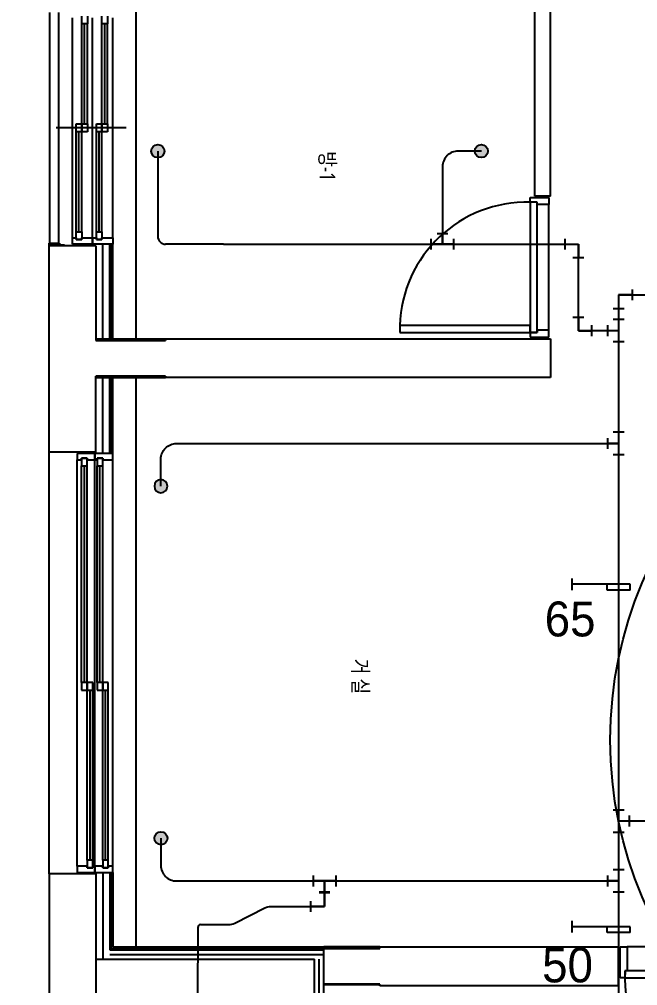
# Model space of a CAD drawing. Header units: millimetres. Extents: x 238075 to 303070, y -258150 to -205841.
# Drawn here: x 244360 to 248345, y -238711 to -232482 of the extents above; entities that cross this region are included whole.
import ezdxf
from ezdxf.enums import TextEntityAlignment as Align

# ---------------------------------------------------------------- set-up
doc = ezdxf.new("R2010")
doc.units = ezdxf.units.MM
doc.header["$LTSCALE"] = 200
for name, color, linetype in [('-소화(SP가지관)', 3, 'Continuous'), ('-소화(SP헤드하향)', 2, 'Continuous'), ('L4', 4, 'Continuous'), ('SP 후렉시블', 7, 'Continuous'), ('TEX', 3, 'Continuous'), ('아파트', 253, 'Continuous'), ('헤드반경1', 1, 'Continuous')]:
    doc.layers.add(name, color=color, linetype=linetype)
doc.styles.add('돋움', font='Dotum.ttf')
doc.styles.add('맑은고딕', font='malgun.ttf', dxfattribs={"width": 0.8})
doc.linetypes.add('BATTING', pattern='A,0.0001,-0.1,[134,ltypeshp.shx,S=0.1,R=0,X=-0.1,Y=0],-0.2,[134,ltypeshp.shx,S=0.1,R=180,X=0.1,Y=0],-0.1', length=0.4001)

# ---------------------------------------------------------------- blocks, each defined once
blk = doc.blocks.new('A$C39172136')
at = {"layer": '-소화(SP헤드하향)'}
blk.add_hatch(color=0, dxfattribs=at).paths.add_polyline_path([(0, -42, -1), (0, 42, -1)])
at = {"layer": '-소화(SP헤드하향)', "color": 0}
blk.add_circle((0, 0), 42, dxfattribs=at)
blk = doc.blocks.new('A$C78BA73EA')
for p, q in [((0.5, 5), (0.5, 0)), ((1, 5), (0.5, 5)), ((1, 5), (1, 3)), ((1, 3), (0.5, 3)), ((1, 0), (0, 0))]:
    blk.add_line(p, q)
blk = doc.blocks.new('A$C1978247E')
at = {"color": 0}
for p, q in [((-45.1, 90), (45.1, 90)), ((0, 0), (0, 90)), ((-93.8, -45.1), (-93.8, 45.1)), ((93.8, 0), (-93.8, 0)), ((93.8, -45.1), (93.8, 45.1))]:
    blk.add_line(p, q, dxfattribs=at)
blk = doc.blocks.new('A$C221D5E5E')
at = {"layer": '헤드반경1'}
blk.add_circle((0, 0), 2600, dxfattribs=at)
blk = doc.blocks.new('A$C476E3A35')
at = {"color": 0}
for p, q in [((112.5, 0), (0, 0)), ((0, 0), (0, -113.2)), ((112.5, 45.1), (112.5, -45.1)), ((-45.1, -113.2), (45.1, -113.2))]:
    blk.add_line(p, q, dxfattribs=at)

msp = doc.modelspace()

# ---------------------------------------------------------------- linework, layer by layer
at = {"layer": '-소화(SP가지관)', "color": 6}
for p, q in [((247087.6, -233774.1, 54985.4), (247087.6, -233931.3, 54985.4)), ((245675.6, -233931.3, 54985.4), (247963.1, -233931.3, 54985.4)), ((247963.1, -234489.2, 54985.4), (247963.1, -233931.3, 54985.4)), ((248222.6, -234489.2, 54985.4), (247963.1, -234489.2, 54985.4)), ((245469.6, -235216.3, 54985.4), (248222.6, -235216.3, 54985.4)), ((245721.6, -238036.3, 54985.4), (248222.6, -238036.3, 54985.4)), ((246327.3, -238200.3, 54985.4), (246327.3, -238036.3, 54985.4)), ((246149.8, -238200.3, 54985.4), (246327.3, -238200.3, 54985.4))]:
    msp.add_line(p, q, dxfattribs=at)
at = {"layer": '-소화(SP가지관)', "color": 2, "ltscale": 0.25}
for q in [(248222.6, -241376.2, 54985.4), (250912.6, -234257.7, 54985.4)]:
    msp.add_line((248222.6, -234257.7, 54985.4), q, dxfattribs=at)
at = {"layer": '-소화(SP가지관)', "ltscale": 2}
msp.add_line((248294.6, -237649.3, 54985.4), (248683.7, -237649.3, 54985.4), dxfattribs=at)
for p, q in [((245252.6, -233331.3, 54985.4), (245252.6, -233881.3, 54985.4)), ((245675.6, -233931.3, 54985.4), (245302.6, -233931.3, 54985.4))]:
    msp.add_line(p, q)
at = {"color": 3}
msp.add_line((245509.7, -238335.8, 54985.4), (245509.4, -238794.1, 54985.4), dxfattribs=at)
msp.add_arc((245302.6, -233881.3, 54985.4), 50, 180, 270)
msp.add_arc((245537.3, -238343.1, 54985.4), 28.6, 109.65326, 165.17034, dxfattribs=at)
at = {"layer": 'L4'}
for p, q in [((247782.6, -233621.2), (247782.6, -232021.2)), ((245112.6, -234541.2), (245112.6, -232121.2)), ((247682.6, -233621.2), (247682.6, -232121.2)), ((244555.6, -233924.2), (244555.6, -232438.2)), ((244615.6, -233924.2), (244615.6, -232438.2)), ((247652.6, -233661.2), (247652.6, -233631.2)), ((247652.6, -233631.2), (247772.6, -233631.2)), ((247697.6, -233661.2), (247652.6, -233661.2)), ((247652.6, -233661.2), (247652.6, -234501.2)), ((247697.6, -233661.2), (247652.6, -233661.2)), ((247782.6, -233621.2), (247682.6, -233621.2)), ((247697.6, -234501.2), (247697.6, -233661.2)), ((247697.6, -233676.2), (247697.6, -233661.2)), ((247772.6, -233631.2), (247772.6, -233676.2)), ((247772.6, -233676.2), (247697.6, -233676.2)), ((247772.6, -234486.2), (247772.6, -233676.2)), ((244552.6, -233936.2), (244552.6, -233924.2)), ((244552.6, -233924.2), (244618.6, -233924.2)), ((244618.6, -233936.2), (244552.6, -233936.2)), ((244552.6, -233941.2), (244552.6, -233936.2)), ((244552.6, -233936.2), (244650.6, -233936.2)), ((244852.6, -233941.2, 54985.4), (244552.6, -233941.2, 54985.4)), ((244552.6, -235271.2, 54985.4), (244552.6, -233941.2, 54985.4)), ((244650.6, -233941.2), (244552.6, -233941.2)), ((244618.6, -233924.2), (244618.6, -233936.2)), ((244650.6, -233936.2), (244650.6, -233941.2)), ((244852.6, -233941.2, 54985.4), (244852.6, -234551.2, 54985.4)), ((244897.6, -234541.2), (244897.6, -233931.2)), ((244942.6, -234541.2), (244942.6, -233931.2)), ((244952.6, -234541.2), (244952.6, -233931.2)), ((244962.6, -234541.2), (244962.6, -233931.2)), ((247652.6, -234456.2), (246812.6, -234456.2)), ((246812.6, -234456.2), (246812.6, -234501.2)), ((247652.6, -234501.2), (247652.6, -234456.2)), ((246812.6, -234501.2), (247652.6, -234501.2)), ((247652.6, -234501.2), (247697.6, -234501.2)), ((247652.6, -234501.2), (247652.6, -234531.2)), ((247697.6, -234501.2), (247652.6, -234501.2)), ((247652.6, -234531.2), (247772.6, -234531.2)), ((247772.6, -234486.2), (247697.6, -234486.2)), ((247697.6, -234486.2), (247697.6, -234501.2)), ((247772.6, -234531.2), (247772.6, -234486.2)), ((244852.6, -234541.2), (245302.6, -234541.2)), ((244852.6, -234546.2), (245302.6, -234546.2)), ((244852.6, -234551.2, 54985.4), (245302.6, -234551.2, 54985.4)), ((245302.6, -234541.2, 54985.4), (247782.6, -234541.2, 54985.4)), ((245302.6, -234541.2, 54985.4), (245302.6, -234551.2, 54985.4)), ((247782.6, -234541.2, 54985.4), (247782.6, -234791.2, 54985.4)), ((245302.6, -234781.2, 54985.4), (244852.6, -234781.2, 54985.4)), ((244852.6, -235271.2, 54985.4), (244852.6, -234781.2, 54985.4)), ((244852.6, -234786.2), (245302.6, -234786.2)), ((245302.6, -234781.2, 54985.4), (245302.6, -234791.2, 54985.4)), ((244852.6, -234791.2), (245302.6, -234791.2)), ((244897.6, -235281.2), (244897.6, -234791.2)), ((244942.6, -235281.2), (244942.6, -234791.2)), ((244952.6, -235281.2), (244952.6, -234791.2)), ((244962.6, -235281.2), (244962.6, -234791.2)), ((245112.6, -238461.2), (245112.6, -234791.2)), ((247782.6, -234791.2, 54985.4), (245302.6, -234791.2, 54985.4)), ((244552.6, -237991.2), (244552.6, -235271.2)), ((244852.6, -235271.2, 54985.4), (244552.6, -235271.2, 54985.4)), ((244847.6, -235281.2), (244732.6, -235281.2)), ((244732.6, -235281.2), (244732.6, -235321.2)), ((244847.6, -235321.2), (244847.6, -235281.2)), ((244962.6, -235281.2), (244847.6, -235281.2)), ((244847.6, -235281.2), (244847.6, -235321.2)), ((244962.6, -235321.2), (244962.6, -235281.2)), ((244732.6, -237941.2), (244732.6, -235321.2)), ((244732.6, -235321.2), (244761.6, -235321.2)), ((244761.6, -235321.2), (244761.6, -235311.2)), ((244761.6, -235311.2), (244797.6, -235311.2)), ((244761.6, -235311.2), (244761.6, -235361.2)), ((244797.6, -235311.2), (244761.6, -235311.2)), ((244797.6, -235311.2), (244797.6, -235321.2)), ((244797.6, -235361.2), (244797.6, -235311.2)), ((244797.6, -235321.2), (244847.6, -235321.2)), ((244847.6, -237941.2), (244847.6, -235321.2)), ((244847.6, -235321.2), (244861.6, -235321.2)), ((244861.6, -235321.2), (244861.6, -235311.2)), ((244861.6, -235311.2), (244897.6, -235311.2)), ((244861.6, -235311.2), (244861.6, -235361.2)), ((244897.6, -235311.2), (244861.6, -235311.2)), ((244897.6, -235311.2), (244897.6, -235321.2)), ((244897.6, -235361.2), (244897.6, -235311.2)), ((244897.6, -235321.2), (244962.6, -235321.2)), ((244962.6, -237941.2), (244962.6, -235321.2)), ((244761.6, -236756.2), (244761.6, -235361.2)), ((244761.6, -235361.2), (244797.6, -235361.2)), ((244779.6, -236756.2), (244779.6, -235361.2)), ((244797.6, -236756.2), (244797.6, -235361.2)), ((244861.6, -236756.2), (244861.6, -235361.2)), ((244861.6, -235361.2), (244897.6, -235361.2)), ((244879.6, -236756.2), (244879.6, -235361.2)), ((244897.6, -236756.2), (244897.6, -235361.2)), ((244797.6, -236756.2), (244761.6, -236756.2)), ((244761.6, -236756.2), (244761.6, -236806.2)), ((244797.6, -236806.2), (244797.6, -236756.2)), ((244833.6, -236756.2), (244797.6, -236756.2)), ((244797.6, -236756.2), (244797.6, -236806.2)), ((244833.6, -236806.2), (244833.6, -236756.2)), ((244897.6, -236756.2), (244861.6, -236756.2)), ((244861.6, -236756.2), (244861.6, -236806.2)), ((244897.6, -236806.2), (244897.6, -236756.2)), ((244933.6, -236756.2), (244897.6, -236756.2)), ((244897.6, -236756.2), (244897.6, -236806.2)), ((244933.6, -236806.2), (244933.6, -236756.2)), ((244761.6, -236806.2), (244797.6, -236806.2)), ((244797.6, -237901.2), (244797.6, -236806.2)), ((244797.6, -236806.2), (244833.6, -236806.2)), ((244815.6, -237901.2), (244815.6, -236806.2)), ((244833.6, -237901.2), (244833.6, -236806.2)), ((244861.6, -236806.2), (244897.6, -236806.2)), ((244897.6, -237901.2), (244897.6, -236806.2)), ((244897.6, -236806.2), (244933.6, -236806.2)), ((244915.6, -237901.2), (244915.6, -236806.2)), ((244933.6, -237901.2), (244933.6, -236806.2)), ((244833.6, -237901.2), (244797.6, -237901.2)), ((244797.6, -237901.2), (244797.6, -237951.2)), ((244833.6, -237951.2), (244833.6, -237901.2)), ((244933.6, -237901.2), (244897.6, -237901.2)), ((244897.6, -237901.2), (244897.6, -237951.2)), ((244933.6, -237951.2), (244933.6, -237901.2)), ((244797.6, -237941.2), (244732.6, -237941.2)), ((244732.6, -237941.2), (244732.6, -237981.2)), ((244797.6, -237951.2), (244797.6, -237941.2)), ((244833.6, -237951.2), (244797.6, -237951.2)), ((244797.6, -237951.2), (244833.6, -237951.2)), ((244847.6, -237941.2), (244833.6, -237941.2)), ((244833.6, -237941.2), (244833.6, -237951.2)), ((244847.6, -237981.2), (244847.6, -237941.2)), ((244897.6, -237941.2), (244847.6, -237941.2)), ((244847.6, -237941.2), (244847.6, -237981.2)), ((244897.6, -237951.2), (244897.6, -237941.2)), ((244933.6, -237951.2), (244897.6, -237951.2)), ((244897.6, -237951.2), (244933.6, -237951.2)), ((244962.6, -237941.2), (244933.6, -237941.2)), ((244933.6, -237941.2), (244933.6, -237951.2)), ((244962.6, -237981.2), (244962.6, -237941.2)), ((244852.6, -237991.2, 54985.4), (244552.6, -237991.2, 54985.4)), ((244552.6, -237991.2, 54985.4), (244552.6, -239151.2, 54985.4)), ((244732.6, -237981.2), (244847.6, -237981.2)), ((244847.6, -237981.2), (244962.6, -237981.2)), ((244852.6, -237991.2, 54985.4), (244852.6, -239151.2, 54985.4)), ((244897.6, -237981.2), (244897.6, -238541.2)), ((244942.6, -237981.2), (244942.6, -238481.2)), ((244952.6, -237981.2), (244952.6, -238471.2)), ((244962.6, -237981.2), (244962.6, -238461.2)), ((244962.6, -238461.2), (246322.6, -238461.2)), ((246682.6, -238461.2), (246322.6, -238461.2)), ((246322.6, -238471.2), (246322.6, -238461.2)), ((246682.6, -238461.2, 54985.4), (248222.6, -238461.2, 54985.4)), ((246682.6, -238471.2, 54985.4), (246682.6, -238461.2, 54985.4)), ((248222.6, -238711.2, 54985.4), (248222.6, -238461.2, 54985.4)), ((248232.6, -238661.2), (248232.6, -238461.2)), ((248232.6, -238461.2), (248277.6, -238461.2)), ((249227.6, -238461.2), (248277.6, -238461.2)), ((248277.6, -238461.2), (248277.6, -238616.2)), ((244942.6, -238481.2), (246322.6, -238481.2)), ((244942.6, -238511.2), (246322.6, -238511.2)), ((244952.6, -238471.2), (246322.6, -238471.2)), ((246682.6, -238466.2), (246322.6, -238466.2)), ((246322.6, -238471.2, 54985.4), (246682.6, -238471.2, 54985.4)), ((246322.6, -238701.2, 54985.4), (246322.6, -238471.2, 54985.4)), ((244852.6, -238541.2), (246262.6, -238541.2)), ((246262.6, -238961.2), (246262.6, -238541.2)), ((246292.6, -238971.2), (246292.6, -238541.2)), ((248277.6, -238616.2), (248262.6, -238616.2)), ((248262.6, -238616.2), (248262.6, -238661.2)), ((249242.6, -238616.2), (248262.6, -238616.2)), ((248262.6, -238616.2), (248262.6, -238661.2)), ((246322.6, -238971.2), (246322.6, -238701.2)), ((246682.6, -238701.2, 54985.4), (246322.6, -238701.2, 54985.4)), ((246682.6, -238706.2), (246322.6, -238706.2)), ((246682.6, -238711.2, 54985.4), (246682.6, -238701.2, 54985.4)), ((248222.6, -238711.2, 54985.4), (246682.6, -238711.2, 54985.4)), ((248262.6, -238661.2), (248232.6, -238661.2)), ((248262.6, -238661.2), (249242.6, -238661.2))]:
    msp.add_line(p, q, dxfattribs=at)
at = {"layer": 'L4', "extrusion": (0, 0, -1)}
for p, q in [((244702.6, -233891.2), (244702.6, -232471.2)), ((244762.6, -232511.2), (244762.6, -232461.2)), ((244798.6, -232461.2), (244798.6, -232511.2)), ((244832.6, -233891.2), (244832.6, -232471.2)), ((244832.6, -233891.2), (244832.6, -232471.2)), ((244892.6, -232511.2), (244892.6, -232461.2)), ((244928.6, -232461.2), (244928.6, -232511.2)), ((244962.6, -233891.2), (244962.6, -232471.2)), ((244762.6, -233156.2), (244762.6, -232511.2)), ((244798.6, -232511.2), (244762.6, -232511.2)), ((244780.6, -233156.2), (244780.6, -232511.2)), ((244798.6, -233156.2), (244798.6, -232511.2)), ((244892.6, -233156.2), (244892.6, -232511.2)), ((244928.6, -232511.2), (244892.6, -232511.2)), ((244910.6, -233156.2), (244910.6, -232511.2)), ((244928.6, -233156.2), (244928.6, -232511.2)), ((244726.6, -233206.2), (244726.6, -233156.2)), ((244726.6, -233156.2), (244762.6, -233156.2)), ((244762.6, -233206.2), (244762.6, -233156.2)), ((244762.6, -233156.2), (244798.6, -233156.2)), ((244762.6, -233156.2), (244762.6, -233206.2)), ((244798.6, -233156.2), (244798.6, -233206.2)), ((244856.6, -233206.2), (244856.6, -233156.2)), ((244856.6, -233156.2), (244892.6, -233156.2)), ((244892.6, -233206.2), (244892.6, -233156.2)), ((244892.6, -233156.2), (244928.6, -233156.2)), ((244892.6, -233156.2), (244892.6, -233206.2)), ((244928.6, -233156.2), (244928.6, -233206.2)), ((244917.6, -233181.2), (244597.6, -233181.2)), ((244726.6, -233851.2), (244726.6, -233206.2)), ((244762.6, -233206.2), (244726.6, -233206.2)), ((245047.6, -233181.2), (244727.6, -233181.2)), ((244744.6, -233851.2), (244744.6, -233206.2)), ((244762.6, -233851.2), (244762.6, -233206.2)), ((244798.6, -233206.2), (244762.6, -233206.2)), ((244856.6, -233851.2), (244856.6, -233206.2)), ((244892.6, -233206.2), (244856.6, -233206.2)), ((244874.6, -233851.2), (244874.6, -233206.2)), ((244892.6, -233851.2), (244892.6, -233206.2)), ((244928.6, -233206.2), (244892.6, -233206.2)), ((244726.6, -233901.2), (244726.6, -233851.2)), ((244726.6, -233851.2), (244762.6, -233851.2)), ((244762.6, -233851.2), (244762.6, -233901.2)), ((244856.6, -233901.2), (244856.6, -233851.2)), ((244856.6, -233851.2), (244892.6, -233851.2)), ((244892.6, -233851.2), (244892.6, -233901.2)), ((244702.6, -233931.2), (244702.6, -233891.2)), ((244702.6, -233891.2), (244726.6, -233891.2)), ((244726.6, -233891.2), (244726.6, -233901.2)), ((244726.6, -233901.2), (244762.6, -233901.2)), ((244762.6, -233901.2), (244726.6, -233901.2)), ((244762.6, -233901.2), (244762.6, -233891.2)), ((244762.6, -233891.2), (244832.6, -233891.2)), ((244832.6, -233931.2), (244832.6, -233891.2)), ((244832.6, -233891.2), (244856.6, -233891.2)), ((244832.6, -233891.2), (244832.6, -233931.2)), ((244856.6, -233891.2), (244856.6, -233901.2)), ((244856.6, -233901.2), (244892.6, -233901.2)), ((244892.6, -233901.2), (244856.6, -233901.2)), ((244892.6, -233901.2), (244892.6, -233891.2)), ((244892.6, -233891.2), (244962.6, -233891.2)), ((244962.6, -233891.2), (244962.6, -233931.2)), ((244832.6, -233931.2), (244702.6, -233931.2)), ((244962.6, -233931.2), (244832.6, -233931.2))]:
    msp.add_line(p, q, dxfattribs=at)
at = {"layer": 'L4'}
for centre, radius, start, end in [((247630.1, -234478.7), 817.8, 88.42345, 178.42345), ((249242.6, -238661.2), 980, 177.36815, 267.36815)]:
    msp.add_arc(centre, radius, start, end, dxfattribs=at)
at = {"layer": 'SP 후렉시블', "linetype": 'BATTING', "ltscale": 5, "elevation": 54985.4}
for points in [[(247337.6, -233331.2), (247187.6, -233331.2, 0.414214), (247087.6, -233431.2), (247087.6, -233774.1), (247087.6, -233804.1)], [(245272.6, -235491.2), (245272.6, -235316.3, -0.414214), (245372.6, -235216.3), (245691.6, -235216.3), (245721.6, -235216.3)], [(245272.6, -237761.3), (245272.6, -237936.3, 0.414214), (245372.6, -238036.3), (245691.6, -238036.3), (245721.6, -238036.3)], [(245527.7, -238316.2), (245708.2, -238316.8, 0.103366), (245748.3, -238308.6), (245942.4, -238208.6, -0.102535), (245982.1, -238200.3), (246149.8, -238200.3), (246179.8, -238200.3)]]:
    msp.add_lwpolyline(points, format="xyb", dxfattribs=at)
at = {"layer": '아파트'}
msp.add_circle((263075.4, -230841.1, 54985.4), 25000, dxfattribs=at)

# ---------------------------------------------------------------- block references
at = {"layer": '-소화(SP가지관)', "color": 2, "ltscale": 0.25}
for name, p, xscale, yscale, zscale in [('A$C1978247E', (247087.6, -233931.3, 54985.4), 0.773119999980927, 0.773119999980927, 0.773119999980927), ('A$C476E3A35', (247963.1, -233931.3, 54985.4), -0.7731199999823013, 0.7731199999823013, 0.7731199999823013), ('A$C476E3A35', (248222.6, -234257.7, 54985.4), 0.7731199999823013, 0.7731199999823013, 0.7731199999823013)]:
    msp.add_blockref(name, p, dxfattribs=dict(at, xscale=xscale, yscale=yscale, zscale=zscale))
for name, p, xscale, yscale, zscale, rotation in [('A$C476E3A35', (247963.1, -234489.2, 54985.4), 0.7731199999823013, 0.7731199999823013, 0.7731199999823013, 90.00000001595954), ('A$C1978247E', (248222.6, -234489.2, 54985.4), 0.773119999980927, 0.773119999980927, 0.773119999980927, 90.00000000000006), ('A$C1978247E', (248222.6, -235216.3, 54985.4), 0.773119999980927, 0.773119999980927, 0.773119999980927, 90.00000000000006), ('A$C1978247E', (248222.6, -237649.3, 54985.4), -0.773119999980927, 0.773119999980927, 0.773119999980927, 270), ('A$C1978247E', (248222.6, -238036.3, 54985.4), 0.773119999980927, 0.773119999980927, 0.773119999980927, 90.00000000000006), ('A$C1978247E', (246327.3, -238036.3, 54985.4), -0.773119999980927, 0.773119999980927, 0.773119999980927, 180), ('A$C476E3A35', (246327.3, -238200.3, 54985.4), -0.7731199999823013, 0.7731199999823013, 0.7731199999823013, 269.9999999946811)]:
    msp.add_blockref(name, p, dxfattribs=dict(at, xscale=xscale, yscale=yscale, zscale=zscale, rotation=rotation))
at = {"layer": '-소화(SP헤드하향)', "ltscale": 0.2}
for p, rotation in [((245252.6, -233331.3, 54985.4), 270), ((247337.6, -233331.2, 54985.4), 180.000000000705), ((245272.6, -237761.3, 54985.4), 270.0000000009008)]:
    msp.add_blockref('A$C39172136', p, dxfattribs=dict(at, rotation=rotation))
at = {"layer": '-소화(SP헤드하향)', "ltscale": 0.2, "xscale": -1, "rotation": 270}
msp.add_blockref('A$C39172136', (245272.6, -235491.2, 54985.4), dxfattribs=at)
at = {"xscale": 75, "yscale": 75, "zscale": 75, "rotation": 270}
for p in [(247922.6, -236086.4, 54985.4), (247922.6, -238293.5, 54985.4)]:
    msp.add_blockref('A$C78BA73EA', p, dxfattribs=at)
at = {"layer": '헤드반경1', "rotation": 331.1402425143963}
msp.add_blockref('A$C221D5E5E', (250768.8, -237127.4, 54985.4), dxfattribs=at)

# ---------------------------------------------------------------- texts
at = {"layer": 'L4', "style": '맑은고딕', "width": 0.8}
for s, p in [('방-1', (246346, -233429.6)), ('거 실', (246558.6, -236717.3))]:
    msp.add_text(s, height=100, rotation=270, dxfattribs=at).set_placement(p, align=Align.MIDDLE_CENTER)
at = {"layer": 'TEX', "style": '돋움'}
for s, p in [('65', (247746, -236459.7, 54985.4)), ('50', (247729.5, -238689.9, 54985.4))]:
    msp.add_text(s, height=225, dxfattribs=at).set_placement(p)

doc.saveas('drawing.dxf')
